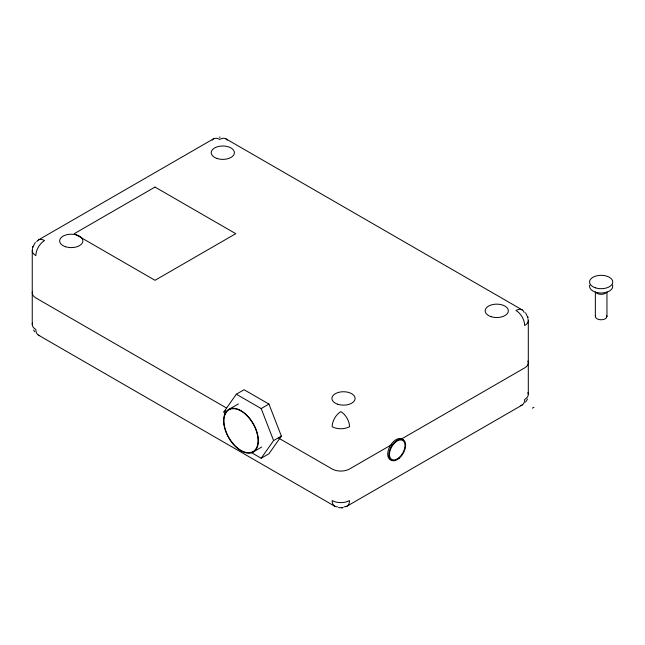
<?xml version="1.0" encoding="UTF-8"?>
<svg xmlns="http://www.w3.org/2000/svg" width="645" height="645" viewBox="0 0 645 645"><rect width="100%" height="100%" fill="white"/><g stroke="black" fill="none" stroke-linecap="round" stroke-linejoin="round"><path stroke-width="0.97" d="M32.46 248.365L32.718 247.277M32.774 247.1L35.378 242.407M32.589 247.728L32.895 246.656M527.255 399.376L527.425 398.949M526.981 399.948L525.554 402.149M224.968 414.63L223.904 411.889L236.328 394.208L244.092 389.725L268.941 404.076L281.365 436.093L268.941 453.766L261.177 458.248L250.897 452.314M261.177 458.248L273.601 440.575L281.365 436.093M38.402 239.948L213.56 138.812M223.904 411.889L225.629 410.889M229.773 408.89L238.4 403.907M236.328 394.208L261.177 408.559L268.941 404.076M252.203 452.54A24.599 14.198 60 0 0 246.89 415.235A24.599 14.198 60 0 0 223.871 424.37A24.599 14.198 60 0 0 252.203 452.54L261.693 447.058M392.241 444.341L349.534 468.996A12.295 7.103 0 0 1 332.143 468.996L278.664 438.124M401.65 438.906L524.699 367.868A12.295 7.103 0 0 0 527.884 361.007M346.986 506.188L522.152 405.052M532.367 408.156L534.004 407.301M343.245 507.591L342.173 507.752M338.432 507.591L341.818 507.784M341.729 507.792L342.302 507.744M219.268 137.183L220.155 137.183M225.863 138.812L522.152 309.874M226.363 407.922L35.854 297.934A12.295 7.103 0 0 1 32.484 291.524M38.402 335.126L334.69 506.188M525.554 312.785L527.965 317.663L527.836 317.211M34.709 331.844L33.572 330.014M261.177 408.559L273.601 440.575M527.65 316.59L527.779 317.034M606.953 291.951L606.953 316.437M595.359 291.951L595.359 316.437M528.303 320.525L528.303 394.401M32.25 250.599L32.25 324.475M346.131 506.559A12.295 7.103 60 0 0 349.534 500.552A12.295 7.103 0 0 1 332.143 500.552A12.295 7.103 -60 0 0 335.545 506.559M345.672 506.672A12.295 7.103 60 0 1 344.164 506.736M520.354 405.608A12.295 7.103 60 0 0 524.699 399.424A12.295 7.103 0 0 0 527.884 392.571M337.512 506.736A12.295 7.103 -60 0 1 336.005 506.672M39.716 335.61A12.295 7.103 -60 0 1 35.854 329.49A12.295 7.103 0 0 1 32.484 323.089M403.351 440.261A11.86 6.845 -60 0 0 402.02 439.019L400.279 438.487A11.86 6.845 -60 0 0 391.894 443.325L390.161 445.864A11.86 6.845 -60 0 0 391.894 460.095M212.181 140.094A12.295 7.103 60 0 1 219.711 139.425A12.295 7.103 -60 0 1 227.242 140.094M36.749 241.649A12.295 7.103 60 0 1 37.015 241.222M37.321 240.843A12.295 7.103 60 0 1 44.545 240.553A12.295 7.103 -60 0 0 35.854 255.614A12.295 7.103 0 0 1 32.484 249.212M524.24 312.543A12.295 7.103 -60 0 0 516 310.487A12.295 7.103 60 0 1 524.699 325.548A12.295 7.103 0 0 0 527.884 318.686M606.703 315.469A5.797 3.346 0 0 1 601.156 319.783A5.797 3.346 0 0 1 595.609 315.469M606.268 292.556A5.797 3.346 0 0 1 601.156 294.322A5.797 3.346 0 0 1 596.044 292.556M612.524 285.009A11.594 6.692 0 0 1 601.156 293.007A11.594 6.692 0 0 1 589.78 285.009M155.01 187.066L74.264 233.683L155.01 280.301L235.764 233.683L155.01 187.066M337.722 404.238A11.594 6.692 0 0 0 355.113 398.433A11.594 6.692 0 0 0 337.722 392.636A11.594 6.692 0 0 0 337.722 404.238M349.534 426.676A12.295 7.103 60 0 0 340.842 411.615A12.295 7.103 -60 0 0 332.143 426.676A12.295 7.103 0 0 0 349.534 426.676M490.958 316.639A11.594 6.692 0 0 0 508.349 310.842A11.594 6.692 0 0 0 490.958 305.045A11.594 6.692 0 0 0 490.958 316.639M217.018 158.485A11.594 6.692 0 0 0 234.409 152.688A11.594 6.692 0 0 0 217.018 146.891A11.594 6.692 0 0 0 217.018 158.485M65.459 246.713A11.594 6.692 0 0 0 82.858 240.916A11.594 6.692 0 0 0 65.459 235.111A11.594 6.692 0 0 0 65.459 246.713M399.4 458.055A11.86 6.845 -60 0 0 403.165 439.68A11.86 6.845 -60 0 0 389.128 452.121A11.86 6.845 -60 0 0 399.4 458.055M224.202 424.491A24.115 13.924 60 0 0 251.985 452.113A24.115 13.924 60 0 0 246.777 415.533A24.115 13.924 60 0 0 224.202 424.491M399.239 457.45A10.981 6.337 -60 0 0 402.722 440.446A10.981 6.337 -60 0 0 389.733 451.96A10.981 6.337 -60 0 0 399.239 457.45M595.359 287.807A11.594 6.692 0 0 0 612.75 282.01A11.594 6.692 0 0 0 595.359 276.213A11.594 6.692 0 0 0 595.359 287.807"/></g></svg>
